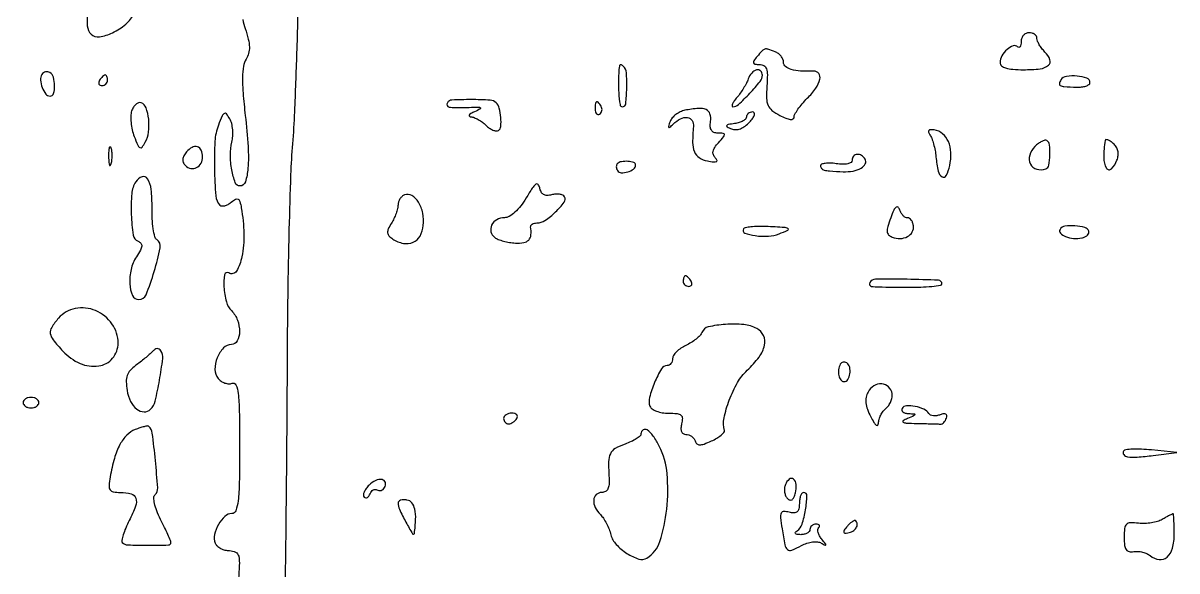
# Model space of a CAD drawing. Extents: x 0 to 5034, y 0 to 2560.
# Drawn here: x 4816 to 5034.5, y 1249.2 to 1352.8 of the extents above; entities that cross this region are included whole.
import ezdxf

# ---------------------------------------------------------------- set-up
doc = ezdxf.new("R2010")
doc.units = 0

msp = doc.modelspace()

# ---------------------------------------------------------------- linework, layer by layer
for points in [[(4862.367921, 1017.5, -0.000167), (4863.24921, 1087.471432, -0.000374), (4863.976365, 1140.639876, -0.000453), (4864.685585, 1186.904489, -0.000416), (4865.49791, 1234.5, 0.001244), (4865.678505, 1246.218751, 0.000631), (4865.850497, 1260.96875, 0.000627), (4865.989718, 1276.192252, 0.000936), (4866.069829, 1289.5, -0.002519), (4866.182412, 1301.7555, -0.002671), (4866.41756, 1313.771875, -0.002545), (4866.728005, 1324.117209, -0.01224), (4867.078849, 1330, 0.010897), (4867.453601, 1336.011936, 0.002009), (4867.858197, 1347.109375, 0.002156), (4868.223356, 1360.095943, 0.001962)], [(4828.204761, 1355.120506, 0.043893), (4828.164235, 1352.27293, 0.179878), (4828.871523, 1350.728477, 0.240331), (4830.447591, 1350.217213, 0.071679), (4832.936832, 1350.990357, 0.064772), (4835.430021, 1352.601193, 0.094382), (4837.070099, 1354.630982, 0.019605)], [(4857.606853, 1353.522082, 0.028648), (4858.075069, 1351.772539, -0.01971), (4858.654326, 1349.753238, -0.053576), (4858.851251, 1348.280143, -0.073393), (4858.706845, 1347.089369, -0.072889), (4858.224591, 1345.988019, 0.102151), (4857.730429, 1344.653557, 0.034365), (4857.558795, 1342.574062, 0.023779), (4857.659086, 1339.617021, 0.008012), (4858.079038, 1335.322339, -0.01226), (4858.603715, 1329.441247, -0.035208), (4858.579436, 1325.344481, -0.055024), (4858.093324, 1322.764735, -0.329894), (4857.060403, 1322, -0.317348), (4856.171912, 1322.627073, -0.040098), (4855.529902, 1325.026318, -0.042062), (4855.253642, 1327.858487, -0.064857), (4855.538962, 1330.299216, 0.046916), (4855.709513, 1331.41156, 0.036164), (4855.692418, 1332.639669, 0.037149), (4855.505422, 1333.79489, 0.068977), (4855.160546, 1334.677563, 0.035062), (4854.538062, 1335.627036, 0.369608), (4854.118303, 1335.717524, 0.16851), (4853.703869, 1335.264703, 0.009758), (4852.983085, 1333.5, 0.078234), (4852.325769, 1330.447534, 0.019033), (4852.233289, 1325.278952, 0.014293), (4852.484825, 1320.123785, 0.178887), (4853.288122, 1318.378545, 0.184849), (4853.652015, 1318.216116, 0.078308), (4854.192372, 1318.271449, 0.062489), (4854.818186, 1318.5237, 0.046221), (4855.434633, 1318.94575, -0.042505), (4856.237129, 1319.503963, -0.269175), (4856.715291, 1319.50249, -0.195845), (4857.054186, 1319.061326, -0.023491), (4857.329319, 1317.838251, -0.03827), (4857.807173, 1312.96744, -0.053119), (4857.435796, 1308.600915, -0.087198), (4856.397813, 1305.884069, -0.418519), (4854.949827, 1305.531009, 0.526568), (4854.152824, 1305.179119, 0.065647), (4854.029163, 1302.915024, 0.045824), (4854.511443, 1300.073518, 0.132185), (4855.5, 1298.357143, -0.110089), (4856.602117, 1296.62285, -0.08777), (4856.981796, 1294.43357, -0.115343), (4856.563495, 1292.671226, -0.284331), (4855.478561, 1292, 0.206179), (4853.956375, 1291.344447, 0.094927), (4852.772126, 1289.489476, 0.091757), (4852.331665, 1287.269945, 0.178259), (4852.926091, 1285.589055, 0.070225), (4853.499213, 1285.067996, 0.065656), (4854.20696, 1284.711587, 0.069905), (4854.936479, 1284.566892, 0.106052), (4855.573113, 1284.66643, -0.40456), (4856.307913, 1284.353632, -0.070543), (4856.732562, 1282.748459, -0.025849), (4856.950713, 1279.452292, -0.0036), (4857, 1272.606989, -0.00393), (4856.946763, 1265.833888, -0.024993), (4856.720952, 1262.401633, -0.053886), (4856.299356, 1260.545428, -0.32027), (4855.535184, 1260, 0.190645), (4854.221418, 1259.48018, 0.076164), (4853.005664, 1257.930476, 0.073718), (4852.273473, 1256.020198, 0.147367), (4852.391612, 1254.421859, 0.114156), (4852.758785, 1253.877882, 0.065825), (4853.405781, 1253.417671, 0.060414), (4854.218716, 1253.105977, 0.061439), (4855.077915, 1253, -0.124417), (4856.254915, 1252.702518, -0.224212), (4856.832665, 1251.91764, -0.064034), (4856.947248, 1250.171435, -0.004452), (4856.595884, 1245.25, 0.0057)]]:
    msp.add_lwpolyline(points, format="xyb")
for points in [[(5005, 1349.333333, -0.037878), (5004.954785, 1348.737347, -0.107049), (5004.806715, 1348.349535, -0.244364), (5004.589508, 1348.227052, -0.207794), (5004.342009, 1348.324657, 0.291224), (5003.493106, 1348.513265, 0.09391), (5002.333031, 1347.82509, 0.078815), (5001.34085, 1346.624899, 0.134171), (5001, 1345.377555, 0.216702), (5001.280791, 1344.760107, 0.104479), (5002.055954, 1344.327548, 0.057157), (5003.399305, 1344.073941, 0.018102), (5005.440983, 1344, 0.026975), (5008.611834, 1344.171194, 0.146205), (5010.182374, 1344.831931, 0.324613), (5010.459126, 1345.896002, 0.103387), (5009.509191, 1347.347952, -0.031977), (5008.931638, 1348.004511, -0.032099), (5008.443325, 1348.72855, -0.033858), (5008.102784, 1349.413322, -0.098769), (5008, 1349.928571, 0.138775), (5007.884373, 1350.337148, 0.100075), (5007.559375, 1350.685268, 0.085667), (5007.073289, 1350.919674, 0.069717), (5006.5, 1351, 0.110331), (5005.927758, 1350.872172, 0.09994), (5005.440625, 1350.510417, 0.094932), (5005.113896, 1349.969674, 0.088788)], [(4955, 1346.5, 0.021546), (4954.382365, 1345.686932, 0.228999), (4954.319418, 1345.28754, 0.295012), (4954.59282, 1345.05579, 0.032357), (4955.454024, 1345, -0.132505), (4956.276563, 1344.778123, -0.180621), (4956.759033, 1344.189312, -0.084831), (4956.944035, 1343.041564, -0.01566), (4956.85642, 1340.89324, 0.021908), (4956.790585, 1338.564856, 0.099671), (4957.07741, 1337.246519, 0.125595), (4957.815857, 1336.300511, 0.043902), (4959.279952, 1335.361303, 0.022211), (4960.442837, 1334.816379, 0.066755), (4961.288134, 1334.591075, 0.148877), (4961.791936, 1334.676733, 0.283985), (4962, 1335.013517, -0.129531), (4962.149661, 1335.581529, -0.023677), (4962.734375, 1336.5088, -0.024056), (4963.542879, 1337.554763, -0.019815), (4964.5, 1338.590909, 0.041036), (4966.118359, 1340.499198, 0.095994), (4966.895168, 1342.193251, 0.218831), (4966.684751, 1343.273766, 0.251276), (4965.75, 1343.731355, -0.021836), (4963.227678, 1343.74786, -0.057842), (4961.451372, 1344.045035, -0.0985), (4960.382185, 1344.598525, -0.228018), (4960, 1345.393011, 0.100912), (4959.88217, 1345.970895, 0.066819), (4959.53535, 1346.555128, 0.063449), (4959.022934, 1347.056902, 0.070559), (4958.418213, 1347.393011, 0.013616), (4957.049152, 1347.876033, 0.142832), (4956.46106, 1347.892624, 0.14295), (4955.956449, 1347.590476, 0.013646)], [(4928.916667, 1344.666667, 0.025529), (4928.731378, 1342.143625, 0.024555), (4928.800161, 1339.581604, 0.01743), (4929.04349, 1337.394429, 0.372168), (4929.5, 1337, 0.383763), (4930.131389, 1337.568303, 0.020838), (4930.315687, 1340.471094, 0.02394), (4930.238635, 1343.418539, 0.179747), (4929.666667, 1344.666667, 0.056893), (4929.404978, 1344.874731, 0.14043), (4929.171354, 1344.941667, 0.219998), (4929.003514, 1344.864061, 0.146088)], [(4953.316616, 1342.25, -0.034004), (4952.971921, 1341.454277, -0.017151), (4952.436804, 1340.5, -0.01695), (4951.813944, 1339.547778, -0.024118), (4951.193013, 1338.75, 0.021782), (4950.664682, 1338.077695, 0.048166), (4950.337282, 1337.514062, 0.099063), (4950.250006, 1337.145467, 0.424507), (4950.390467, 1337, 0.189255), (4951.477104, 1337.426582, 0.016765), (4953.606712, 1339.540486, 0.017353), (4955.584602, 1341.79165, 0.173244), (4956, 1342.954545, 0.202007), (4955.663157, 1343.754263, 0.263416), (4954.909588, 1343.953411, 0.150348), (4953.972521, 1343.372134, 0.094357)], [(4819.565854, 1343.106554, 0.158754), (4819.30607, 1342.038942, 0.070827), (4819.622032, 1340.60993, 0.074352), (4820.2949, 1339.399779, 0.232802), (4821.106989, 1339, 0.330455), (4821.76766, 1339.490172, 0.075811), (4821.978017, 1340.952906, 0.06737), (4821.746331, 1342.561609, 0.187049), (4821.069098, 1343.457295, 0.098508), (4820.67014, 1343.606186, 0.097818), (4820.243523, 1343.591588, 0.098068), (4819.855362, 1343.416037, 0.099571)], [(4830.5, 1342, 0.082592), (4830.343488, 1341.6179, 0.161196), (4830.3746, 1341.29375, 0.182303), (4830.586039, 1341.078288, 0.108972), (4830.940983, 1341, 0.093332), (4831.345238, 1341.076123, 0.09642), (4831.688914, 1341.29375, 0.099167), (4831.918938, 1341.618444, 0.105053), (4832, 1342, 0.042167), (4831.967655, 1342.382849, 0.061769), (4831.870461, 1342.70625, 0.081139), (4831.727648, 1342.92554, 0.210953), (4831.559017, 1343, 0.151918), (4831.34829, 1342.934461, 0.038439), (4831.066025, 1342.70625, 0.035638), (4830.768994, 1342.382774, 0.029505)], [(5012.535419, 1342.05731, 0.073447), (5012.23244, 1341.354345, 0.365525), (5012.402123, 1340.994441, 0.092922), (5013.110603, 1340.818025, 0.004688), (5015.5, 1340.7, 0.036172), (5016.459751, 1340.731043, 0.054891), (5017.274757, 1340.908437, 0.072124), (5017.838117, 1341.193181, 0.235751), (5018.031089, 1341.55, 0.326313), (5017.470186, 1342.373181, 0.062528), (5015.595473, 1342.78639, 0.058801), (5013.569496, 1342.734883, 0.222133)], [(4836.559392, 1336.187129, 0.070886), (4836.401924, 1335.246081, 0.031248), (4836.450237, 1333.982423, 0.030143), (4836.670352, 1332.626711, 0.035541), (4837.044852, 1331.382082, 0.010483), (4837.720475, 1329.71139, 0.171267), (4838.123668, 1329.273792, 0.366138), (4838.533956, 1329.363347, 0.035946), (4839.13428, 1330.275502, 0.097546), (4839.765327, 1332.207282, 0.057093), (4839.782914, 1334.649791, 0.059628), (4839.288374, 1336.80088, 0.231182), (4838.334859, 1337.727928, 0.162138), (4837.843517, 1337.7257, 0.097492), (4837.332695, 1337.432962, 0.078482), (4836.87942, 1336.89416, 0.058925)], [(4896.345033, 1337.75, 0.241323), (4896.305597, 1337.255254, 0.247263), (4896.683947, 1336.94175, 0.053613), (4897.820692, 1336.827673, 0.005616), (4900.5, 1336.876807, -0.004432), (4902.252092, 1336.913087, -0.17704), (4902.609492, 1336.787221, -0.539045), (4902.587253, 1336.580266, -0.011732), (4901.5, 1336.053055, 0.024556), (4900.807979, 1335.695297, 0.110511), (4900.47567, 1335.387967, 0.406275), (4900.510662, 1335.181023, 0.145602), (4900.821429, 1335.070285, -0.08015), (4901.43482, 1334.937558, -0.03399), (4902.198012, 1334.577321, -0.032527), (4902.977079, 1334.073564, -0.03661), (4903.652048, 1333.490809, 0.043358), (4904.292879, 1332.952427, 0.055036), (4904.969927, 1332.580694, 0.065796), (4905.581345, 1332.417553, 0.172408), (4906.019153, 1332.511837, 0.238201), (4906.473342, 1333.25341, 0.040588), (4906.474571, 1334.960626, 0.042614), (4906.182077, 1336.710847, 0.13446), (4905.598239, 1337.735094, 0.185463), (4904.461639, 1338.240816, 0.012568), (4900.857251, 1338.337242, 0.011006), (4897.220584, 1338.263044, 0.248762)], [(4924.333333, 1336.543989, 0.059057), (4924.394948, 1336.024148, 0.126631), (4924.582917, 1335.669932, 0.191218), (4924.860929, 1335.534562, 0.158515), (4925.182979, 1335.613087, 0.108766), (4925.463027, 1335.88478, 0.099739), (4925.614038, 1336.257398, 0.095385), (4925.612382, 1336.673795, 0.090093), (4925.457295, 1337.069098, 0.02679), (4924.913397, 1337.852054, 0.350126), (4924.59208, 1337.929499, 0.269722), (4924.376303, 1337.618676, 0.019984)], [(4941.334551, 1336.315313, 0.061795), (4940.458476, 1336.024545, 0.050903), (4939.616088, 1335.513146, 0.052845), (4938.930635, 1334.870831, 0.087374), (4938.525306, 1334.191529, 0.00885), (4938.197896, 1333.283249, 0.330489), (4938.260945, 1333.086494, 0.355524), (4938.459308, 1333.098581, 0.00942), (4939.140754, 1333.75, -0.079602), (4940.49366, 1334.721671, -0.149746), (4941.808146, 1334.942837, -0.223521), (4942.683263, 1334.381415, -0.167016), (4942.947704, 1333.25, 0.024622), (4942.791376, 1330.254398, 0.096962), (4943.139496, 1328.44834, 0.153936), (4944.036152, 1327.36018, 0.09711), (4945.575823, 1326.740755, 0.015049), (4946.756658, 1326.551661, 0.122788), (4947.29538, 1326.61425, 0.435184), (4947.398886, 1326.866161, 0.088812), (4947.089476, 1327.310524, -0.109626), (4946.712173, 1327.903052, -0.137703), (4946.663624, 1328.549568, -0.097767), (4946.972432, 1329.293102, -0.036767), (4947.668641, 1330.186346, 0.008302), (4948.662322, 1331.321682, 0.18831), (4948.800486, 1331.724922, 0.374457), (4948.584636, 1331.952594, 0.023868), (4947.592129, 1332, -0.08994), (4946.837285, 1332.136888, -0.16365), (4946.356399, 1332.528327, -0.129164), (4946.141203, 1333.2089, -0.04729), (4946.187142, 1334.22535, 0.108475), (4946.079399, 1335.632253, 0.22141), (4945.358266, 1336.44078, 0.123937), (4943.882532, 1336.67903, 0.027625)], [(4953, 1335.069551, -0.202468), (4952.839371, 1334.689136, -0.065485), (4952.339063, 1334.315901, -0.053026), (4951.611353, 1334.004614, -0.03833), (4950.75, 1333.810521, 0.009299), (4949.536455, 1333.610184, 0.216687), (4949.256742, 1333.41511, 0.434823), (4949.324024, 1333.185702, 0.01973), (4950.156044, 1332.808409, 0.103377), (4950.96426, 1332.661124, 0.082286), (4951.836828, 1332.828906, 0.070744), (4952.721176, 1333.306784, 0.04968), (4953.561032, 1334.067439, 0.028266), (4954.183589, 1334.838802, 0.081267), (4954.488228, 1335.453129, 0.205957), (4954.447417, 1335.829346, 0.270445), (4954.154988, 1336, 0.079083), (4953.713793, 1335.929779, 0.090865), (4953.339278, 1335.726681, 0.100774), (4953.088895, 1335.424411, 0.123348)], [(4987.731985, 1331.669707, -0.068363), (4988.077136, 1331.019962, -0.02113), (4988.415379, 1329.962351, -0.020697), (4988.6976, 1328.734333, -0.02136), (4988.873804, 1327.5, 0.027997), (4989.298135, 1324.785397, 0.201971), (4990.039761, 1323.723428, 0.451293), (4990.822168, 1323.952875, 0.055426), (4991.469902, 1325.862967, 0.063284), (4991.690135, 1328.308735, 0.093231), (4991.215451, 1330.406633, 0.114948), (4990.119374, 1331.886999, 0.140627), (4988.556579, 1332.594575, 0.039957), (4987.859133, 1332.640573, 0.210174), (4987.518029, 1332.484823, 0.281581), (4987.46086, 1332.169215, 0.063852)], [(5020.9, 1330.622445, 0.038099), (5020.628503, 1327.364249, 0.136678), (5021.169597, 1325.368015, 0.488933), (5022.113079, 1325.249541, 0.108394), (5023.141181, 1326.852612, 0.060663), (5023.362201, 1327.783404, 0.082105), (5023.317442, 1328.645327, 0.087229), (5023.004208, 1329.407908, 0.07874), (5022.440689, 1330.049223, 0.027631), (5021.880606, 1330.464037, 0.056571), (5021.393828, 1330.710819, 0.103589), (5021.054653, 1330.761992, 0.352276)], [(4832.194949, 1327.5, 0.012823), (4832.235556, 1326.431793, 0.080377), (4832.356533, 1325.900903, 0.597527), (4832.51666, 1325.883358, 0.087174), (4832.692991, 1326.269032, 0.037336), (4832.832894, 1327.036634, 0.029507), (4832.872264, 1327.880008, 0.030339), (4832.814405, 1328.671085, 0.06278), (4832.655937, 1329.269032, 0.31318), (4832.47713, 1329.386009, 0.333666), (4832.315079, 1329.257153, 0.052471), (4832.212705, 1328.580113, 0.014395)], [(4846.955688, 1328.446608, 0.045758), (4846.430293, 1327.680733, 0.108659), (4846.231574, 1327.022871, 0.132042), (4846.343914, 1326.424814, 0.084489), (4846.755249, 1325.844751, 0.150533), (4847.766343, 1325.309885, 0.166378), (4848.85824, 1325.465967, 0.15242), (4849.692897, 1326.282189, 0.124145), (4850, 1327.5, 0.103631), (4849.736185, 1328.759189, 0.217401), (4849.006503, 1329.411677, 0.20445), (4847.996388, 1329.308414, 0.093485)], [(5007.623109, 1329.480252, 0.123987), (5006.623798, 1327.808162, 0.18854), (5006.758666, 1326.141291, 0.218045), (5007.940222, 1325.170101, 0.153382), (5009.684527, 1325.25, 0.266795), (5010.250997, 1325.923648, 0.035907), (5010.454386, 1327.835939, 0.036412), (5010.37958, 1329.77225, 0.230406), (5009.866842, 1330.582296, 0.19888), (5009.489132, 1330.643614, 0.056273), (5008.916684, 1330.438456, 0.047326), (5008.263737, 1330.03711, 0.034935)], [(4928.527186, 1326.193853, 0.126718), (4928.384342, 1325.951895, 0.07666), (4928.341558, 1325.61998, 0.068433), (4928.401535, 1325.251796, 0.063947), (4928.559212, 1324.904194, 0.251502), (4929.262296, 1324.49748, 0.081215), (4930.495327, 1324.659209, 0.080596), (4931.619821, 1325.207039, 0.24382), (4932, 1325.940322, 0.321455), (4931.652963, 1326.424334, 0.063543), (4930.544228, 1326.648844, 0.058963), (4929.30547, 1326.593169, 0.156944)], [(4973, 1326.886501, -0.244511), (4972.782621, 1326.468557, -0.09802), (4972.175304, 1326.20014, -0.061942), (4971.223751, 1326.107534, -0.029763), (4970, 1326.213308, 0.025568), (4968.850015, 1326.322426, 0.042928), (4967.88125, 1326.2814, 0.055623), (4967.202007, 1326.11571, 0.314934), (4967, 1325.826807, 0.179922), (4967.190048, 1325.315766, 0.151347), (4967.682756, 1325.00802, 0.048558), (4968.738691, 1324.836682, 0.004958), (4971.271885, 1324.7, 0.053856), (4973.172471, 1324.821081, 0.086173), (4974.699991, 1325.366843, 0.143641), (4975.487809, 1326.178664, 0.265657), (4975.457295, 1327.069098, 0.11488), (4974.7703, 1327.76032, 0.15981), (4973.929351, 1327.968582, 0.203581), (4973.267706, 1327.627609, 0.175076)], [(4837.341641, 1322.802786, 0.123905), (4836.57962, 1320.556303, 0.029687), (4836.495799, 1316.587462, 0.024947), (4836.838359, 1312.710246, 0.273096), (4837.77278, 1311.533698, -0.123535), (4838.311987, 1311.155041, -0.207294), (4838.474935, 1310.635532, -0.100132), (4838.231025, 1309.859313, -0.018998), (4837.462194, 1308.582645, 0.087956), (4836.447774, 1306.213622, 0.071471), (4836.209031, 1303.457869, 0.089996), (4836.734346, 1301.271415, 0.297188), (4837.917577, 1300.5, 0.305183), (4839.283529, 1301.419355, 0.023515), (4840.830374, 1305.806789, 0.023525), (4841.958415, 1310.320597, 0.304076), (4841.327108, 1311.845423, -0.189424), (4840.94738, 1312.390462, -0.021465), (4840.656247, 1313.894744, -0.023578), (4840.464423, 1315.785589, -0.017077), (4840.422489, 1317.902642, 0.029995), (4840.265039, 1321.35115, 0.114415), (4839.564973, 1323.37231, 0.349835), (4838.526496, 1323.735534, 0.166675)], [(4911.272485, 1319.737255, -0.030555), (4910.240359, 1318.209454, -0.045096), (4909.143482, 1317.02103, -0.054255), (4908.076627, 1316.248221, -0.130356), (4907.140714, 1316, 0.128715), (4905.697019, 1315.622087, 0.152159), (4904.731812, 1314.599927, 0.176381), (4904.597054, 1313.328267, 0.172772), (4905.309441, 1312.25448, 0.070091), (4905.954634, 1311.899561, 0.024939), (4906.958086, 1311.574698, 0.024174), (4908.109822, 1311.323318, 0.026194), (4909.25, 1311.192568, 0.055869), (4910.81532, 1311.27062, 0.165445), (4911.752041, 1311.76949, 0.169728), (4912.176051, 1312.725994, 0.059472), (4912.118421, 1314.25, -0.18066), (4912.176554, 1314.535513, -0.113292), (4912.420021, 1314.779687, -0.084562), (4912.818378, 1314.9446, -0.056003), (4913.311439, 1315, 0.151181), (4914.832268, 1315.470598, 0.040332), (4916.825432, 1317.085037, 0.038123), (4918.466407, 1318.907064, 0.312223), (4918.521178, 1319.965733, 0.156806), (4918.18293, 1320.254206, 0.063344), (4917.59127, 1320.417026, 0.054294), (4916.85882, 1320.441605, 0.045241), (4916.090197, 1320.313336, -0.06516), (4915.221452, 1320.203607, -0.132708), (4914.563191, 1320.38463, -0.138825), (4914.104497, 1320.864666, -0.074268), (4913.829952, 1321.644471, 0.133067), (4913.525195, 1322.267658, 0.391363), (4913.091186, 1322.313532, 0.089139), (4912.425312, 1321.601934, 0.010341)], [(4888.25, 1320.301633, 0.090622), (4887.772145, 1320.015708, 0.067246), (4887.367188, 1319.550765, 0.065989), (4887.093491, 1318.984852, 0.07984), (4887, 1318.403098, -0.062321), (4886.913757, 1317.713859, -0.024732), (4886.632812, 1316.800517, -0.024013), (4886.22848, 1315.833106, -0.027735), (4885.75, 1314.955919, 0.029273), (4885.153422, 1313.85418, 0.13102), (4885.025155, 1313.137909, 0.170623), (4885.284635, 1312.558961, 0.058812), (4886, 1311.96376, 0.094456), (4888.018491, 1311.138476, 0.154301), (4889.841267, 1311.333187, 0.161384), (4891.165831, 1312.524813, 0.105506), (4891.794053, 1314.5, 0.073949), (4891.67643, 1316.854073, 0.087931), (4890.866847, 1318.923147, 0.118912), (4889.620059, 1320.17071, 0.230837)], [(4980.293926, 1315.967743, 0.017202), (4979.734736, 1314.316481, 0.091952), (4979.631952, 1313.374918, 0.176613), (4979.904773, 1312.770948, 0.10804), (4980.565527, 1312.336482, 0.094875), (4982.094805, 1312.062585, 0.118759), (4983.487875, 1312.41588, 0.144104), (4984.389633, 1313.292075, 0.166325), (4984.607922, 1314.465638, 0.054127), (4984.452115, 1315.066106, 0.072169), (4984.179306, 1315.558303, 0.09019), (4983.837029, 1315.871272, 0.169937), (4983.476371, 1315.953494, -0.158257), (4983.091313, 1316.032111, -0.070841), (4982.677269, 1316.351307, -0.059796), (4982.298462, 1316.846366, -0.04912), (4982.017443, 1317.450273, 0.108702), (4981.685902, 1317.986299, 0.396717), (4981.322188, 1318.002667, 0.111181), (4980.889885, 1317.42079, 0.014149)], [(4952.410647, 1313.856674, 0.471103), (4952.668498, 1313.098498, 0.056899), (4954.628152, 1312.600686, 0.046529), (4957.145922, 1312.49462, 0.082769), (4959.167417, 1312.938289, 0.013272), (4960.834237, 1313.658292, 0.614478), (4960.844277, 1313.949164, 0.112403), (4960.167151, 1314.143465, 0.002354), (4956.653736, 1314.322334, 0.016012), (4955.151432, 1314.343574, 0.02286), (4953.820744, 1314.258833, 0.020033), (4952.762948, 1314.099646, 0.210181)], [(5012.363513, 1313.779159, 0.34446), (5012.442226, 1313.065739, 0.106659), (5013.404931, 1312.428193, 0.071893), (5014.933375, 1312.072123, 0.072648), (5016.494408, 1312.165426, 0.058017), (5017.088329, 1312.362671, 0.083593), (5017.543388, 1312.676236, 0.108476), (5017.792296, 1313.05241, 0.172119), (5017.802821, 1313.434527, 0.253484), (5017.062747, 1314.139236, 0.050328), (5015.195101, 1314.448009, 0.050234), (5013.281226, 1314.376955, 0.223549)], [(4941, 1304, 0.105053), (4941.081062, 1303.618444, 0.099167), (4941.311086, 1303.29375, 0.09642), (4941.654762, 1303.076123, 0.093332), (4942.059017, 1303, 0.108972), (4942.413961, 1303.078288, 0.182303), (4942.6254, 1303.29375, 0.161196), (4942.656512, 1303.6179, 0.082592), (4942.5, 1304, 0.029505), (4942.231006, 1304.382774, 0.035638), (4941.933975, 1304.70625, 0.038439), (4941.65171, 1304.934461, 0.151918), (4941.440983, 1305, 0.210953), (4941.272352, 1304.92554, 0.081139), (4941.129539, 1304.70625, 0.061769), (4941.032345, 1304.382849, 0.042167)], [(4976.344738, 1303.75, 0.243578), (4976.30826, 1303.264511, 0.266162), (4976.682283, 1302.981545, 0.028863), (4977.99526, 1302.889874, 0.000862), (4983.5, 1302.833333, 0.010313), (4985.992205, 1302.863436, 0.017076), (4988.090768, 1303.003937, 0.011134), (4989.756836, 1303.210355, 0.372009), (4990.000486, 1303.492126, 0.402119), (4989.364302, 1304.156159, 0.005817), (4983.392897, 1304.338435, 0.006558), (4977.451088, 1304.372699, 0.258167)], [(4822.722241, 1296.988569, 0.033504), (4821.419463, 1295.242867, 0.177926), (4821.161441, 1294.099575, 0.137805), (4821.675699, 1292.896968, 0.017426), (4823.540469, 1290.739782, 0.102012), (4826.786214, 1288.423565, 0.140645), (4830.314685, 1287.93702, 0.182653), (4832.950475, 1289.389832, 0.178283), (4834, 1292.239693, 0.154402), (4832.838275, 1295.91201, 0.140789), (4829.738068, 1298.410256, 0.147084), (4825.892535, 1298.821263, 0.170911)], [(4944.560771, 1294.29777, -0.097098), (4944.194162, 1293.713018, -0.033594), (4943.461749, 1293.03064, -0.03188), (4942.532744, 1292.368612, -0.031981), (4941.528065, 1291.830833, 0.040716), (4940.560741, 1291.291131, 0.04698), (4939.742619, 1290.623856, 0.053071), (4939.177906, 1289.934976, 0.146185), (4939, 1289.339485, -0.076721), (4938.921014, 1288.827748, -0.089678), (4938.69207, 1288.393474, -0.100762), (4938.351503, 1288.103159, -0.126942), (4937.951726, 1288, 0.267601), (4936.866524, 1287.374397, 0.031703), (4935.579094, 1284.785728, 0.034467), (4934.624513, 1281.991721, 0.157975), (4934.714212, 1280.302369, 0.157872), (4935.118277, 1279.802255, 0.055736), (4935.951254, 1279.382571, 0.048524), (4937.035059, 1279.096132, 0.040375), (4938.22362, 1279, -0.022639), (4939.83293, 1278.927097, -0.147766), (4940.574974, 1278.627312, -0.229904), (4940.850189, 1278.044962, -0.061404), (4940.710251, 1277, 0.048218), (4940.5749, 1276.158168, 0.111351), (4940.675603, 1275.529088, 0.161113), (4940.999573, 1275.14446, 0.138708), (4941.510286, 1275, -0.085838), (4942.046892, 1274.907194, -0.069391), (4942.565933, 1274.636267, -0.069666), (4942.989166, 1274.235017, -0.088025), (4943.24608, 1273.76176, 0.129397), (4943.595723, 1273.227059, 0.184113), (4944.119615, 1273.023757, 0.09057), (4944.945493, 1273.169458, 0.018066), (4946.335617, 1273.743148, 0.025146), (4947.345885, 1274.266293, 0.037527), (4948.164802, 1274.83029, 0.042245), (4948.71639, 1275.357249, 0.252387), (4948.803732, 1275.731388, -0.118956), (4948.736743, 1278.097313, -0.038574), (4949.729864, 1281.479532, -0.039017), (4951.300529, 1284.809727, -0.075326), (4953.124227, 1287.116045, 0.043929), (4955.365192, 1289.611921, 0.105216), (4956.406376, 1291.857388, 0.166913), (4956.211326, 1293.686004, 0.161985), (4954.932841, 1295.035942, 0.100079), (4952.485527, 1295.771326, 0.040887), (4948.997074, 1295.808582, 0.037683), (4945.754998, 1295.330591, 0.250735)], [(4840.443639, 1290.639335, -0.023131), (4839.893684, 1290.098632, -0.008771), (4839.079114, 1289.394055, -0.008665), (4838.165369, 1288.657786, -0.010473), (4837.281847, 1288, 0.056445), (4836.281488, 1287.101516, 0.100056), (4835.726304, 1286.146931, 0.087194), (4835.54272, 1284.959411, 0.03501), (4835.691841, 1283.317221, 0.073844), (4836.352907, 1281.238983, 0.111114), (4837.539091, 1279.762226, 0.163109), (4838.913287, 1279.261546, 0.205685), (4840.158412, 1279.758412, 0.138574), (4841.012421, 1281.285161, 0.015043), (4841.839992, 1285.274835, 0.013692), (4842.439908, 1289.324737, 0.17172), (4842.106532, 1290.812455, 0.121136), (4841.781017, 1291.127549, 0.159269), (4841.379377, 1291.214059, 0.122452), (4840.922623, 1291.048663, 0.058078)], [(4970.754232, 1288.266312, 0.084697), (4970.436116, 1287.221291, 0.082939), (4970.479003, 1286.121909, 0.104464), (4970.84371, 1285.288862, 0.234312), (4971.437328, 1284.972506, 0.26629), (4972.162879, 1285.360605, 0.1021), (4972.575922, 1286.472687, 0.093314), (4972.533019, 1287.735512, 0.201974), (4971.980032, 1288.512341, 0.086456), (4971.629461, 1288.652808, 0.102024), (4971.272696, 1288.654687, 0.11056), (4970.965717, 1288.518222, 0.11748)], [(4976.001509, 1283.002819, 0.075895), (4975.648652, 1282.004983, 0.074211), (4975.605738, 1280.939362, 0.061197), (4975.886414, 1279.741399, 0.032101), (4976.506633, 1278.339647, 0.017906), (4977.113385, 1277.271413, 0.083847), (4977.577754, 1276.7416, 0.399265), (4977.852473, 1276.762496, 0.184902), (4977.993839, 1277.127555, -0.071779), (4978.098813, 1277.836035, -0.044369), (4978.41094, 1278.619568, -0.04361), (4978.866882, 1279.35506, -0.059062), (4979.405104, 1279.921243, 0.067861), (4979.924946, 1280.487648, 0.052757), (4980.327478, 1281.221635, 0.05388), (4980.559537, 1282.003394, 0.08184), (4980.571975, 1282.710559, 0.171299), (4979.907268, 1283.971802, 0.172326), (4978.599894, 1284.532516, 0.152932), (4977.107806, 1284.167925, 0.134867)], [(4816, 1281, 0.148195), (4816.115568, 1280.618646, 0.098894), (4816.440625, 1280.29375, 0.082425), (4816.926543, 1280.074694, 0.064853), (4817.5, 1280, 0.064853), (4818.073457, 1280.074694, 0.082425), (4818.559375, 1280.29375, 0.098894), (4818.884432, 1280.618646, 0.148195), (4819, 1281, 0.148195), (4818.884432, 1281.381354, 0.098894), (4818.559375, 1281.70625, 0.082425), (4818.073457, 1281.925306, 0.064853), (4817.5, 1282, 0.064853), (4816.926543, 1281.925306, 0.082425), (4816.440625, 1281.70625, 0.098894), (4816.115568, 1281.381354, 0.148195)], [(4907, 1278, 0.092995), (4907.071618, 1277.618268, 0.096318), (4907.276414, 1277.29375, 0.099231), (4907.581949, 1277.076556, 0.105429), (4907.940983, 1277, 0.089642), (4908.346558, 1277.073302, 0.053229), (4908.7871, 1277.29375, 0.051032), (4909.193797, 1277.617485, 0.06081), (4909.5, 1278, 0.139169), (4909.607943, 1278.379648, 0.191142), (4909.478525, 1278.70625, 0.138808), (4909.110654, 1278.926733, 0.066118), (4908.559017, 1279, 0.062283), (4907.962904, 1278.925455, 0.080552), (4907.457961, 1278.70625, 0.097988), (4907.120018, 1278.381379, 0.153634)], [(4982.441979, 1279.90612, 0.194278), (4982.382164, 1279.557243, 0.175084), (4982.577869, 1279.245526, 0.105867), (4983.037761, 1279.021917, 0.050739), (4983.690983, 1278.929715, -0.008061), (4984.763078, 1278.870739, -0.453283), (4984.870499, 1278.729011, -0.240506), (4984.715843, 1278.535655, -0.004561), (4983.5, 1278, 0.034928), (4982.637905, 1277.555901, 0.581805), (4982.645286, 1277.297752, 0.111763), (4983.254037, 1277.132062, 0.0061), (4985.25, 1277.070285, -0.001506), (4986.739075, 1277.037888, -0.001922), (4988.111406, 1276.998615, -0.001491), (4989.261652, 1276.957837, -0.016167), (4989.725, 1276.925, 0.153015), (4990.032816, 1276.987587, 0.072905), (4990.357895, 1277.234621, 0.061869), (4990.650278, 1277.617766, 0.051674), (4990.86145, 1278.08435, 0.096643), (4990.923102, 1278.559387, 0.263014), (4990.74426, 1278.833552, 0.169506), (4990.32979, 1278.893056, 0.043322), (4989.668475, 1278.703023, -0.053253), (4989.016461, 1278.529572, -0.064322), (4988.383645, 1278.513666, -0.07621), (4987.864522, 1278.649244, -0.1536), (4987.547609, 1278.922967, 0.149775), (4986.604466, 1279.749973, 0.058143), (4984.931188, 1280.279315, 0.05949), (4983.276425, 1280.397656, 0.247308)], [(4837.235455, 1275.910284, 0.110619), (4835.646317, 1274.864647, 0.07051), (4834.341405, 1273.06623, 0.052732), (4833.295469, 1270.459207, 0.025452), (4832.490943, 1266.948593, 0.023161), (4832.275279, 1265.273874, 0.167206), (4832.473221, 1264.49734, 0.211133), (4833.078106, 1264.106459, 0.039408), (4834.426721, 1264, -0.063791), (4836.467473, 1263.738572, -0.258456), (4837.343478, 1262.904869, -0.168387), (4837.299394, 1261.403359, -0.027128), (4836.095284, 1258.686894, 0.016759), (4835.429404, 1257.264975, 0.025137), (4834.954162, 1255.97977, 0.02258), (4834.677765, 1254.935592, 0.255079), (4834.794344, 1254.538989, 0.189204), (4835.839762, 1254.082862, 0.00938), (4839.661106, 1254.011522, 0.007192), (4843.541286, 1254.067691, 0.405786), (4844, 1254.539838, 0.100782), (4843.927295, 1254.896882, 0.004628), (4843.428394, 1256.04154, 0.007543), (4842.79959, 1257.393423, 0.005323), (4842.054106, 1258.893944, -0.022647), (4841.307501, 1260.537218, -0.042508), (4840.881977, 1261.931547, -0.055378), (4840.773214, 1263.009086, -0.196303), (4841.037013, 1263.637013, 0.216643), (4841.491449, 1264.84908, 0.007316), (4841.059861, 1270.061162, 0.008073), (4840.472518, 1275.218636, 0.181659), (4839.780219, 1276.519888, 0.22887), (4839.568517, 1276.579041, 0.014401), (4838.917104, 1276.442701, 0.018893), (4838.123482, 1276.220577, 0.012737)], [(4933, 1275.097825, -0.214187), (4932.813953, 1274.683439, -0.037743), (4932.11875, 1274.153459, -0.035037), (4931.148936, 1273.616248, -0.025101), (4930, 1273.149845, 0.044451), (4928.113756, 1272.297817, 0.155081), (4927.214242, 1271.332197, 0.110271), (4926.872722, 1269.823408, 0.017199), (4926.969404, 1266.75, -0.034993), (4926.964244, 1265.496411, -0.099097), (4926.73064, 1264.657631, -0.150986), (4926.265717, 1264.177088, -0.126216), (4925.575366, 1264, 0.188194), (4924.527193, 1263.590995, 0.194531), (4924.051448, 1262.586871, 0.13133), (4924.339584, 1261.186799, 0.08049), (4925.331331, 1259.811526, -0.052377), (4925.887713, 1259.124538, -0.024947), (4926.459665, 1258.139807, -0.024408), (4926.960269, 1257.041045, -0.031766), (4927.302939, 1255.990097, 0.126572), (4928.299742, 1254.180464, 0.061151), (4930.348094, 1252.478282, 0.063313), (4932.594476, 1251.407656, 0.221487), (4934.147577, 1251.591208, 0.178861), (4936.577814, 1254.701652, 0.049936), (4937.883653, 1260.844061, 0.04982), (4937.951627, 1267.555041, 0.093782), (4936.477764, 1272.75, 0.036586), (4935.329511, 1274.680424, 0.092069), (4934.167792, 1275.823788, 0.301567), (4933.396674, 1275.829979, 0.253489)], [(5024.396915, 1271.833205, 0.319409), (5024.440234, 1271.165223, 0.187326), (5025.168466, 1270.750829, 0.056301), (5026.944856, 1270.689516, 0.012242), (5030, 1271.003655), (5034.5, 1271.577998), (5029.663227, 1272.053106, 0.014103), (5027.77884, 1272.18468, 0.020812), (5026.121079, 1272.184492, 0.016869), (5024.794384, 1272.08418, 0.230986)], [(4881.533001, 1265.390144, 0.03859), (4880.95944, 1264.720487, 0.058924), (4880.584136, 1264.054858, 0.079002), (4880.44776, 1263.492744, 0.23057), (4880.589286, 1263.130952, 0.156048), (4880.885581, 1262.993232, 0.158757), (4881.204479, 1263.05436, 0.116357), (4881.500143, 1263.322138, 0.065157), (4881.722315, 1263.756231, -0.073377), (4881.95715, 1264.197127, -0.105159), (4882.287435, 1264.489947, -0.127465), (4882.659129, 1264.589715, -0.141495), (4883.016312, 1264.489919, 0.111259), (4883.383768, 1264.363248, 0.100048), (4883.785405, 1264.399117, 0.094658), (4884.159523, 1264.592586, 0.088028), (4884.447214, 1264.91459, 0.198047), (4884.604055, 1265.871021, 0.304015), (4884.01249, 1266.424369, 0.149926), (4882.771412, 1266.254689, 0.088199)], [(4960.360155, 1265.496165, 0.067369), (4960.195357, 1264.798222, 0.059647), (4960.211658, 1264.051136, 0.062772), (4960.397584, 1263.369666, 0.098737), (4960.733304, 1262.866696, 0.115335), (4961.201247, 1262.576087, 0.237309), (4961.617334, 1262.634684, 0.140393), (4961.976525, 1263.073519, 0.037814), (4962.272207, 1263.932917, 0.082584), (4962.416024, 1265.509253, 0.205736), (4961.892776, 1266.51525, 0.360168), (4961.08401, 1266.510363, 0.127417)], [(4963, 1261.883369, -0.047988), (4962.903713, 1260.882452, -0.171473), (4962.58266, 1260.336319, -0.184227), (4962.007069, 1260.135728, -0.056747), (4961.081522, 1260.26843, 0.066543), (4960.059133, 1260.394706, 0.296156), (4959.5789, 1260.076038, 0.129262), (4959.45041, 1259.237163, 0.011937), (4959.723064, 1257.135062, 0.009878), (4960.253429, 1254.093074, 0.167897), (4960.755564, 1253.226275, 0.280141), (4961.559988, 1253.090866, 0.027978), (4963.406154, 1253.949775, -0.043376), (4964.442295, 1254.393598, -0.047945), (4965.505424, 1254.633772, -0.053429), (4966.458486, 1254.652463, -0.114179), (4967.154647, 1254.42599, 0.010131), (4967.872116, 1254.01364, 0.523623), (4967.994034, 1254.074556, 0.203578), (4967.935061, 1254.29716, 0.004926), (4967.258676, 1255.150051, -0.044632), (4966.832092, 1255.785603, -0.060533), (4966.575276, 1256.4267, -0.075722), (4966.515079, 1256.977081, -0.187963), (4966.675343, 1257.342009, 0.113033), (4966.832285, 1257.592176, 0.253554), (4966.79734, 1257.806715, 0.172529), (4966.56848, 1257.953729, 0.057388), (4966.166667, 1258, 0.084383), (4965.721133, 1257.92427, 0.093242), (4965.342708, 1257.70625, 0.100475), (4965.089636, 1257.381441, 0.115918), (4965, 1257, -0.17131), (4964.865757, 1256.619685, -0.095191), (4964.485937, 1256.298248, -0.075283), (4963.919445, 1256.083567, -0.055234), (4963.25, 1256.015313, -0.028689), (4962.561559, 1256.060894, -0.187742), (4962.262376, 1256.222261, -0.369059), (4962.262872, 1256.457531, -0.069529), (4962.611852, 1256.765313, 0.17423), (4963.516443, 1257.975504, 0.032638), (4964.161988, 1260.712395, 0.031676), (4964.436387, 1263.365714, 0.425895), (4963.826807, 1264, 0.23024), (4963.51007, 1263.845985, 0.073435), (4963.242875, 1263.37824, 0.055963), (4963.060411, 1262.69396, 0.037212)], [(4887, 1262.025823, 0.110202), (4887.268406, 1260.822819, 0.013182), (4888.499055, 1258.372255, 0.013941), (4889.753354, 1256.179755, 0.703939), (4890.093839, 1256.25, 0.02408), (4890.343345, 1258.940718, 0.06541), (4890.1786, 1260.844537, 0.110604), (4889.62284, 1262.033471, 0.194262), (4888.7, 1262.573525, 0.044312), (4888.049002, 1262.610778, 0.070183), (4887.499375, 1262.515559, 0.098763), (4887.13146, 1262.310456, 0.219776)], [(4972.086693, 1257.604459, 0.015839), (4971.501728, 1256.85237, 0.180681), (4971.402483, 1256.496362, 0.378117), (4971.587372, 1256.319873, 0.046255), (4972.194193, 1256.352238, 0.094672), (4973.097475, 1256.666194, 0.113209), (4973.755961, 1257.278101, 0.148136), (4973.978316, 1257.990705, 0.201077), (4973.725834, 1258.607499, 0.271866), (4973.471277, 1258.67372, 0.068292), (4973.062493, 1258.4947, 0.050816), (4972.577833, 1258.125732, 0.03147)], [(5031.718327, 1258.902176, -0.061482), (5030.84114, 1258.526854, -0.03074), (5029.661512, 1258.263031, -0.029968), (5028.38974, 1258.137164, -0.038763), (5027.218327, 1258.182585, 0.033283), (5025.683502, 1258.258929, 0.192823), (5024.950076, 1257.950732, 0.173658), (5024.588631, 1257.198898, 0.026067), (5024.5, 1255.5, 0.026393), (5024.579612, 1253.992877, 0.123244), (5024.87611, 1253.182633, 0.199866), (5025.431785, 1252.818405, 0.08885), (5026.324189, 1252.810873, -0.059501), (5027.117986, 1252.850544, -0.043017), (5027.994122, 1252.713728, -0.043601), (5028.816666, 1252.433791, -0.069497), (5029.447441, 1252.04362, 0.140579), (5031.136824, 1251.302529, 0.219096), (5032.630734, 1251.760244, 0.148333), (5033.662201, 1253.45172, 0.063354), (5034, 1256.106989, 0.006023), (5033.982044, 1257.59764, 0.010136), (5033.926562, 1258.847495, 0.004105), (5033.850675, 1259.887452, 0.425975), (5033.75, 1259.969591, 0.087097), (5033.585553, 1259.919658, 0.0038), (5033.050071, 1259.643495, 0.006357), (5032.419078, 1259.301673, 0.004483)]]:
    msp.add_lwpolyline(points, format="xyb", close=True)

doc.saveas('drawing.dxf')
